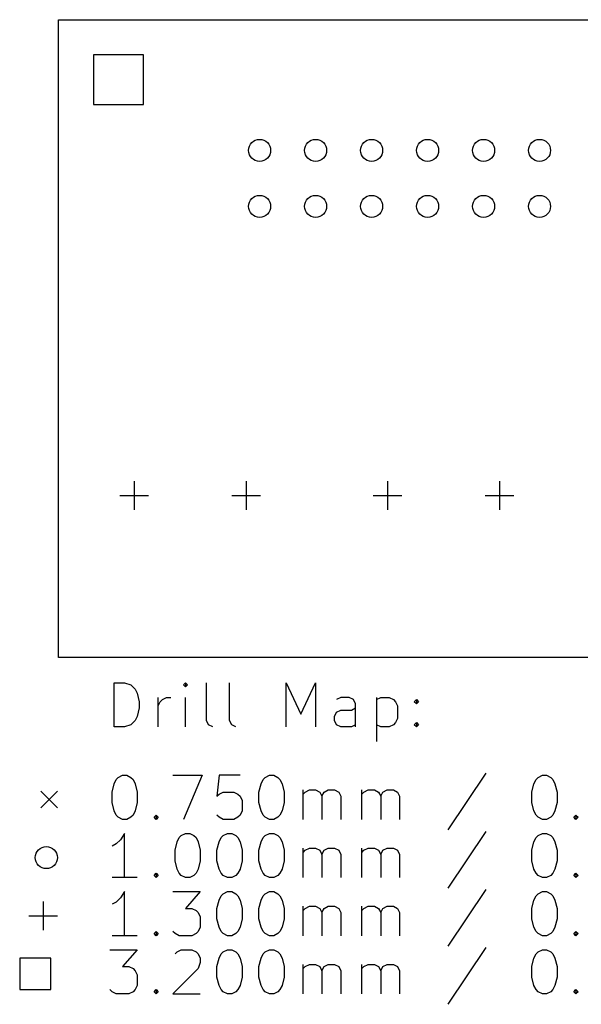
# Model space of a CAD drawing. Extents: x -1.5 to 50.4, y -15.8 to 29.2.
# Drawn here: x -1.53 to 23.94, y -15.48 to 29.23 of the extents above; entities that cross this region are included whole.
import ezdxf

# ---------------------------------------------------------------- set-up
doc = ezdxf.new("R2010")
doc.units = 0
doc.layers.add('BLACK', color=7, linetype='CONTINUOUS')

msp = doc.modelspace()

# ---------------------------------------------------------------- linework, layer by layer
at = {"layer": 'BLACK', "linetype": 'CONTINUOUS'}
for p, q in [((0.225, 29.225), (42.4, 29.225)), ((0.225, 0.275), (0.225, 29.225)), ((4.08138, 27.6314), (1.81862, 27.6314)), ((1.81862, 27.6314), (1.81862, 25.3686)), ((4.08138, 25.3686), (4.08138, 27.6314)), ((1.81862, 25.3686), (4.08138, 25.3686)), ((3.655, 8.27), (3.655, 6.97)), ((8.735, 8.27), (8.735, 6.97)), ((15.155, 8.27), (15.155, 6.97)), ((20.235, 8.27), (20.235, 6.97)), ((3.005, 7.62), (4.305, 7.62)), ((8.085, 7.62), (9.385, 7.62)), ((14.505, 7.62), (15.805, 7.62)), ((19.585, 7.62), (20.885, 7.62)), ((42.4, 0.275), (0.225, 0.275)), ((2.75119, -2.87976), (2.75119, -0.87976)), ((2.75119, -0.87976), (3.22738, -0.87976)), ((3.22738, -0.87976), (3.51309, -0.975)), ((5.98928, -0.87976), (5.89405, -0.975)), ((6.08452, -0.975), (5.98928, -0.87976)), ((5.98928, -0.87976), (5.98928, -1.07024)), ((6.94167, -2.59405), (6.94167, -0.87976)), ((7.98928, -2.59405), (7.98928, -0.87976)), ((10.5607, -2.87976), (10.5607, -0.87976)), ((10.5607, -0.87976), (11.2274, -2.30833)), ((11.2274, -2.30833), (11.894, -0.87976)), ((11.894, -0.87976), (11.894, -2.87976)), ((3.51309, -0.975), (3.70357, -1.16548)), ((3.70357, -1.16548), (3.79881, -1.35595)), ((5.89405, -0.975), (5.98928, -1.07024)), ((5.98928, -1.07024), (6.08452, -0.975)), ((3.79881, -1.35595), (3.89405, -1.7369)), ((3.89405, -1.7369), (3.89405, -2.02262)), ((4.75119, -2.87976), (4.75119, -1.54643)), ((4.75119, -1.92738), (4.84643, -1.7369)), ((4.84643, -1.7369), (4.94167, -1.64167)), ((4.94167, -1.64167), (5.13214, -1.54643)), ((5.13214, -1.54643), (5.32262, -1.54643)), ((5.98928, -2.87976), (5.98928, -1.54643)), ((13.0369, -1.54643), (12.8464, -1.64167)), ((13.4179, -1.54643), (13.0369, -1.54643)), ((13.6083, -1.64167), (13.4179, -1.54643)), ((13.7036, -1.83214), (13.6083, -1.64167)), ((14.656, -1.54643), (14.656, -3.54643)), ((14.656, -1.64167), (14.8464, -1.54643)), ((14.8464, -1.54643), (15.2274, -1.54643)), ((15.2274, -1.54643), (15.4179, -1.64167)), ((15.4179, -1.64167), (15.5131, -1.7369)), ((15.5131, -1.7369), (15.6083, -1.92738)), ((16.3702, -1.7369), (16.4655, -1.64167)), ((16.4655, -1.83214), (16.3702, -1.7369)), ((16.4655, -1.64167), (16.5607, -1.7369)), ((16.4655, -1.64167), (16.4655, -1.83214)), ((16.5607, -1.7369), (16.4655, -1.83214)), ((3.89405, -2.02262), (3.79881, -2.40357)), ((12.7512, -2.40357), (12.8464, -2.2131)), ((12.8464, -2.2131), (13.0369, -2.11786)), ((13.0369, -2.11786), (13.5131, -2.11786)), ((13.5131, -2.11786), (13.7036, -2.02262)), ((13.7036, -2.87976), (13.7036, -1.83214)), ((15.6083, -1.92738), (15.6083, -2.49881)), ((3.70357, -2.59405), (3.51309, -2.78452)), ((3.79881, -2.40357), (3.70357, -2.59405)), ((7.0369, -2.78452), (6.94167, -2.59405)), ((8.08452, -2.78452), (7.98928, -2.59405)), ((12.7512, -2.59405), (12.7512, -2.40357)), ((12.8464, -2.78452), (12.7512, -2.59405)), ((15.6083, -2.49881), (15.5131, -2.68928)), ((3.22738, -2.87976), (2.75119, -2.87976)), ((3.51309, -2.78452), (3.22738, -2.87976)), ((7.22738, -2.87976), (7.0369, -2.78452)), ((8.275, -2.87976), (8.08452, -2.78452)), ((13.0369, -2.87976), (12.8464, -2.78452)), ((13.5131, -2.87976), (13.0369, -2.87976)), ((13.7036, -2.78452), (13.5131, -2.87976)), ((14.8464, -2.87976), (14.656, -2.78452)), ((15.2274, -2.87976), (14.8464, -2.87976)), ((15.4179, -2.78452), (15.2274, -2.87976)), ((15.5131, -2.68928), (15.4179, -2.78452)), ((16.3702, -2.78452), (16.4655, -2.68928)), ((16.4655, -2.87976), (16.3702, -2.78452)), ((16.4655, -2.68928), (16.5607, -2.78452)), ((16.4655, -2.68928), (16.4655, -2.87976)), ((16.5607, -2.78452), (16.4655, -2.87976)), ((2.75119, -5.46071), (2.84643, -5.27024)), ((2.84643, -5.27024), (2.94167, -5.175)), ((2.94167, -5.175), (3.13214, -5.07976)), ((3.13214, -5.07976), (3.32262, -5.07976)), ((3.32262, -5.07976), (3.51309, -5.175)), ((3.51309, -5.175), (3.60833, -5.27024)), ((3.60833, -5.27024), (3.70357, -5.46071)), ((5.41786, -5.07976), (6.75119, -5.07976)), ((6.75119, -5.07976), (5.89405, -7.07976)), ((7.51309, -5.07976), (7.41786, -6.03214)), ((8.46548, -5.07976), (7.51309, -5.07976)), ((9.41786, -5.46071), (9.51309, -5.27024)), ((9.51309, -5.27024), (9.60833, -5.175)), ((9.60833, -5.175), (9.79881, -5.07976)), ((9.79881, -5.07976), (9.98928, -5.07976)), ((9.98928, -5.07976), (10.1798, -5.175)), ((10.1798, -5.175), (10.275, -5.27024)), ((10.275, -5.27024), (10.3702, -5.46071)), ((19.6083, -4.98452), (17.894, -7.55595)), ((21.7988, -5.46071), (21.894, -5.27024)), ((21.894, -5.27024), (21.9893, -5.175)), ((21.9893, -5.175), (22.1798, -5.07976)), ((22.1798, -5.07976), (22.3702, -5.07976)), ((22.3702, -5.07976), (22.5607, -5.175)), ((22.5607, -5.175), (22.656, -5.27024)), ((22.656, -5.27024), (22.7512, -5.46071)), ((-0.575, -5.8), (0.175, -6.55)), ((0.175, -5.8), (-0.575, -6.55)), ((2.65595, -5.84167), (2.75119, -5.46071)), ((3.70357, -5.46071), (3.79881, -5.84167)), ((9.32262, -5.84167), (9.41786, -5.46071)), ((10.3702, -5.46071), (10.4655, -5.84167)), ((11.3226, -7.07976), (11.3226, -5.74643)), ((11.4179, -5.84167), (11.6083, -5.74643)), ((11.6083, -5.74643), (11.894, -5.74643)), ((11.894, -5.74643), (12.0845, -5.84167)), ((12.275, -5.84167), (12.4655, -5.74643)), ((12.4655, -5.74643), (12.7512, -5.74643)), ((12.7512, -5.74643), (12.9417, -5.84167)), ((13.9893, -7.07976), (13.9893, -5.74643)), ((14.0845, -5.84167), (14.275, -5.74643)), ((14.275, -5.74643), (14.5607, -5.74643)), ((14.5607, -5.74643), (14.7512, -5.84167)), ((14.9417, -5.84167), (15.1321, -5.74643)), ((15.1321, -5.74643), (15.4179, -5.74643)), ((15.4179, -5.74643), (15.6083, -5.84167)), ((21.7036, -5.84167), (21.7988, -5.46071)), ((22.7512, -5.46071), (22.8464, -5.84167)), ((2.65595, -6.31786), (2.65595, -5.84167)), ((3.79881, -5.84167), (3.79881, -6.31786)), ((7.41786, -6.03214), (7.51309, -5.9369)), ((7.51309, -5.9369), (7.70357, -5.84167)), ((7.70357, -5.84167), (8.17976, -5.84167)), ((8.17976, -5.84167), (8.37024, -5.9369)), ((8.37024, -5.9369), (8.46548, -6.03214)), ((8.46548, -6.03214), (8.56071, -6.22262)), ((8.56071, -6.22262), (8.56071, -6.69881)), ((9.32262, -6.31786), (9.32262, -5.84167)), ((10.4655, -5.84167), (10.4655, -6.31786)), ((11.3226, -5.9369), (11.4179, -5.84167)), ((12.0845, -5.84167), (12.1798, -6.03214)), ((12.1798, -6.03214), (12.275, -5.84167)), ((12.1798, -6.03214), (12.1798, -7.07976)), ((12.9417, -5.84167), (13.0369, -6.03214)), ((13.0369, -6.03214), (13.0369, -7.07976)), ((13.9893, -5.9369), (14.0845, -5.84167)), ((14.7512, -5.84167), (14.8464, -6.03214)), ((14.8464, -6.03214), (14.9417, -5.84167)), ((14.8464, -6.03214), (14.8464, -7.07976)), ((15.6083, -5.84167), (15.7036, -6.03214)), ((15.7036, -6.03214), (15.7036, -7.07976)), ((21.7036, -6.31786), (21.7036, -5.84167)), ((22.8464, -5.84167), (22.8464, -6.31786)), ((2.75119, -6.69881), (2.65595, -6.31786)), ((2.84643, -6.88929), (2.75119, -6.69881)), ((3.70357, -6.69881), (3.60833, -6.88929)), ((3.79881, -6.31786), (3.70357, -6.69881)), ((8.56071, -6.69881), (8.46548, -6.88929)), ((9.41786, -6.69881), (9.32262, -6.31786)), ((9.51309, -6.88929), (9.41786, -6.69881)), ((10.3702, -6.69881), (10.275, -6.88929)), ((10.4655, -6.31786), (10.3702, -6.69881)), ((21.7988, -6.69881), (21.7036, -6.31786)), ((21.894, -6.88929), (21.7988, -6.69881)), ((22.7512, -6.69881), (22.656, -6.88929)), ((22.8464, -6.31786), (22.7512, -6.69881)), ((2.94167, -6.98452), (2.84643, -6.88929)), ((3.13214, -7.07976), (2.94167, -6.98452)), ((3.32262, -7.07976), (3.13214, -7.07976)), ((3.51309, -6.98452), (3.32262, -7.07976)), ((3.60833, -6.88929), (3.51309, -6.98452)), ((4.56071, -6.98452), (4.65595, -6.88929)), ((4.65595, -7.07976), (4.56071, -6.98452)), ((4.65595, -6.88929), (4.75119, -6.98452)), ((4.65595, -6.88929), (4.65595, -7.07976)), ((4.75119, -6.98452), (4.65595, -7.07976)), ((7.51309, -6.98452), (7.41786, -6.88929)), ((7.70357, -7.07976), (7.51309, -6.98452)), ((8.17976, -7.07976), (7.70357, -7.07976)), ((8.37024, -6.98452), (8.17976, -7.07976)), ((8.46548, -6.88929), (8.37024, -6.98452)), ((9.60833, -6.98452), (9.51309, -6.88929)), ((9.79881, -7.07976), (9.60833, -6.98452)), ((9.98928, -7.07976), (9.79881, -7.07976)), ((10.1798, -6.98452), (9.98928, -7.07976)), ((10.275, -6.88929), (10.1798, -6.98452)), ((21.9893, -6.98452), (21.894, -6.88929)), ((22.1798, -7.07976), (21.9893, -6.98452)), ((22.3702, -7.07976), (22.1798, -7.07976)), ((22.5607, -6.98452), (22.3702, -7.07976)), ((22.656, -6.88929), (22.5607, -6.98452)), ((23.6083, -6.98452), (23.7036, -6.88929)), ((23.7036, -7.07976), (23.6083, -6.98452)), ((23.7036, -6.88929), (23.7988, -6.98452)), ((23.7036, -6.88929), (23.7036, -7.07976)), ((23.7988, -6.98452), (23.7036, -7.07976)), ((3.0369, -8.00548), (2.84643, -8.19595)), ((3.22738, -7.71976), (3.0369, -8.00548)), ((3.22738, -9.71976), (3.22738, -7.71976)), ((5.60833, -8.10071), (5.70357, -7.91024)), ((5.70357, -7.91024), (5.79881, -7.815)), ((5.79881, -7.815), (5.98928, -7.71976)), ((5.98928, -7.71976), (6.17976, -7.71976)), ((6.17976, -7.71976), (6.37024, -7.815)), ((6.37024, -7.815), (6.46548, -7.91024)), ((6.46548, -7.91024), (6.56071, -8.10071)), ((7.51309, -8.10071), (7.60833, -7.91024)), ((7.60833, -7.91024), (7.70357, -7.815)), ((7.70357, -7.815), (7.89405, -7.71976)), ((7.89405, -7.71976), (8.08452, -7.71976)), ((8.08452, -7.71976), (8.275, -7.815)), ((8.275, -7.815), (8.37024, -7.91024)), ((8.37024, -7.91024), (8.46548, -8.10071)), ((9.41786, -8.10071), (9.51309, -7.91024)), ((9.51309, -7.91024), (9.60833, -7.815)), ((9.60833, -7.815), (9.79881, -7.71976)), ((9.79881, -7.71976), (9.98928, -7.71976)), ((9.98928, -7.71976), (10.1798, -7.815)), ((10.1798, -7.815), (10.275, -7.91024)), ((10.275, -7.91024), (10.3702, -8.10071)), ((19.6083, -7.62452), (17.894, -10.196)), ((21.7988, -8.10071), (21.894, -7.91024)), ((21.894, -7.91024), (21.9893, -7.815)), ((21.9893, -7.815), (22.1798, -7.71976)), ((22.1798, -7.71976), (22.3702, -7.71976)), ((22.3702, -7.71976), (22.5607, -7.815)), ((22.5607, -7.815), (22.656, -7.91024)), ((22.656, -7.91024), (22.7512, -8.10071)), ((2.84643, -8.19595), (2.65595, -8.29119)), ((5.51309, -8.48167), (5.60833, -8.10071)), ((5.51309, -8.95786), (5.51309, -8.48167)), ((6.56071, -8.10071), (6.65595, -8.48167)), ((6.65595, -8.48167), (6.65595, -8.95786)), ((7.41786, -8.48167), (7.51309, -8.10071)), ((7.41786, -8.95786), (7.41786, -8.48167)), ((8.46548, -8.10071), (8.56071, -8.48167)), ((8.56071, -8.48167), (8.56071, -8.95786)), ((9.32262, -8.48167), (9.41786, -8.10071)), ((9.32262, -8.95786), (9.32262, -8.48167)), ((10.3702, -8.10071), (10.4655, -8.48167)), ((10.4655, -8.48167), (10.4655, -8.95786)), ((11.3226, -9.71976), (11.3226, -8.38643)), ((11.3226, -8.5769), (11.4179, -8.48167)), ((11.4179, -8.48167), (11.6083, -8.38643)), ((11.6083, -8.38643), (11.894, -8.38643)), ((11.894, -8.38643), (12.0845, -8.48167)), ((12.0845, -8.48167), (12.1798, -8.67214)), ((12.1798, -8.67214), (12.275, -8.48167)), ((12.275, -8.48167), (12.4655, -8.38643)), ((12.4655, -8.38643), (12.7512, -8.38643)), ((12.7512, -8.38643), (12.9417, -8.48167)), ((12.9417, -8.48167), (13.0369, -8.67214)), ((13.9893, -9.71976), (13.9893, -8.38643)), ((13.9893, -8.5769), (14.0845, -8.48167)), ((14.0845, -8.48167), (14.275, -8.38643)), ((14.275, -8.38643), (14.5607, -8.38643)), ((14.5607, -8.38643), (14.7512, -8.48167)), ((14.7512, -8.48167), (14.8464, -8.67214)), ((14.8464, -8.67214), (14.9417, -8.48167)), ((14.9417, -8.48167), (15.1321, -8.38643)), ((15.1321, -8.38643), (15.4179, -8.38643)), ((15.4179, -8.38643), (15.6083, -8.48167)), ((15.6083, -8.48167), (15.7036, -8.67214)), ((21.7036, -8.48167), (21.7988, -8.10071)), ((21.7036, -8.95786), (21.7036, -8.48167)), ((22.7512, -8.10071), (22.8464, -8.48167)), ((22.8464, -8.48167), (22.8464, -8.95786)), ((12.1798, -8.67214), (12.1798, -9.71976)), ((13.0369, -8.67214), (13.0369, -9.71976)), ((14.8464, -8.67214), (14.8464, -9.71976)), ((15.7036, -8.67214), (15.7036, -9.71976)), ((5.60833, -9.33881), (5.51309, -8.95786)), ((5.70357, -9.52928), (5.60833, -9.33881)), ((6.56071, -9.33881), (6.46548, -9.52928)), ((6.65595, -8.95786), (6.56071, -9.33881)), ((7.51309, -9.33881), (7.41786, -8.95786)), ((7.60833, -9.52928), (7.51309, -9.33881)), ((8.46548, -9.33881), (8.37024, -9.52928)), ((8.56071, -8.95786), (8.46548, -9.33881)), ((9.41786, -9.33881), (9.32262, -8.95786)), ((9.51309, -9.52928), (9.41786, -9.33881)), ((10.3702, -9.33881), (10.275, -9.52928)), ((10.4655, -8.95786), (10.3702, -9.33881)), ((21.7988, -9.33881), (21.7036, -8.95786)), ((21.894, -9.52928), (21.7988, -9.33881)), ((22.7512, -9.33881), (22.656, -9.52928)), ((22.8464, -8.95786), (22.7512, -9.33881)), ((3.79881, -9.71976), (2.65595, -9.71976)), ((4.56071, -9.62452), (4.65595, -9.52928)), ((4.65595, -9.71976), (4.56071, -9.62452)), ((4.65595, -9.52928), (4.75119, -9.62452)), ((4.65595, -9.52928), (4.65595, -9.71976)), ((4.75119, -9.62452), (4.65595, -9.71976)), ((5.79881, -9.62452), (5.70357, -9.52928)), ((5.98928, -9.71976), (5.79881, -9.62452)), ((6.17976, -9.71976), (5.98928, -9.71976)), ((6.37024, -9.62452), (6.17976, -9.71976)), ((6.46548, -9.52928), (6.37024, -9.62452)), ((7.70357, -9.62452), (7.60833, -9.52928)), ((7.89405, -9.71976), (7.70357, -9.62452)), ((8.08452, -9.71976), (7.89405, -9.71976)), ((8.275, -9.62452), (8.08452, -9.71976)), ((8.37024, -9.52928), (8.275, -9.62452)), ((9.60833, -9.62452), (9.51309, -9.52928)), ((9.79881, -9.71976), (9.60833, -9.62452)), ((9.98928, -9.71976), (9.79881, -9.71976)), ((10.1798, -9.62452), (9.98928, -9.71976)), ((10.275, -9.52928), (10.1798, -9.62452)), ((21.9893, -9.62452), (21.894, -9.52928)), ((22.1798, -9.71976), (21.9893, -9.62452)), ((22.3702, -9.71976), (22.1798, -9.71976)), ((22.5607, -9.62452), (22.3702, -9.71976)), ((22.656, -9.52928), (22.5607, -9.62452)), ((23.6083, -9.62452), (23.7036, -9.52928)), ((23.7036, -9.71976), (23.6083, -9.62452)), ((23.7036, -9.52928), (23.7988, -9.62452)), ((23.7036, -9.52928), (23.7036, -9.71976)), ((23.7988, -9.62452), (23.7036, -9.71976)), ((19.6083, -10.2645), (17.894, -12.836)), ((3.0369, -10.6455), (2.84643, -10.836)), ((3.22738, -10.3598), (3.0369, -10.6455)), ((3.22738, -12.3598), (3.22738, -10.3598)), ((5.41786, -10.3598), (6.65595, -10.3598)), ((6.65595, -10.3598), (5.98928, -11.1217)), ((7.51309, -10.7407), (7.60833, -10.5502)), ((7.60833, -10.5502), (7.70357, -10.455)), ((7.70357, -10.455), (7.89405, -10.3598)), ((7.89405, -10.3598), (8.08452, -10.3598)), ((8.08452, -10.3598), (8.275, -10.455)), ((8.275, -10.455), (8.37024, -10.5502)), ((8.37024, -10.5502), (8.46548, -10.7407)), ((9.41786, -10.7407), (9.51309, -10.5502)), ((9.51309, -10.5502), (9.60833, -10.455)), ((9.60833, -10.455), (9.79881, -10.3598)), ((9.79881, -10.3598), (9.98928, -10.3598)), ((9.98928, -10.3598), (10.1798, -10.455)), ((10.1798, -10.455), (10.275, -10.5502)), ((10.275, -10.5502), (10.3702, -10.7407)), ((21.7988, -10.7407), (21.894, -10.5502)), ((21.894, -10.5502), (21.9893, -10.455)), ((21.9893, -10.455), (22.1798, -10.3598)), ((22.1798, -10.3598), (22.3702, -10.3598)), ((22.3702, -10.3598), (22.5607, -10.455)), ((22.5607, -10.455), (22.656, -10.5502)), ((22.656, -10.5502), (22.7512, -10.7407)), ((-0.475, -10.805), (-0.475, -12.105)), ((2.84643, -10.836), (2.65595, -10.9312)), ((5.98928, -11.1217), (6.275, -11.1217)), ((6.275, -11.1217), (6.46548, -11.2169)), ((7.41786, -11.1217), (7.51309, -10.7407)), ((7.41786, -11.5979), (7.41786, -11.1217)), ((8.46548, -10.7407), (8.56071, -11.1217)), ((8.56071, -11.1217), (8.56071, -11.5979)), ((9.32262, -11.1217), (9.41786, -10.7407)), ((9.32262, -11.5979), (9.32262, -11.1217)), ((10.3702, -10.7407), (10.4655, -11.1217)), ((10.4655, -11.1217), (10.4655, -11.5979)), ((11.3226, -12.3598), (11.3226, -11.0264)), ((11.3226, -11.2169), (11.4179, -11.1217)), ((11.4179, -11.1217), (11.6083, -11.0264)), ((11.6083, -11.0264), (11.894, -11.0264)), ((11.894, -11.0264), (12.0845, -11.1217)), ((12.0845, -11.1217), (12.1798, -11.3121)), ((12.1798, -11.3121), (12.275, -11.1217)), ((12.275, -11.1217), (12.4655, -11.0264)), ((12.4655, -11.0264), (12.7512, -11.0264)), ((12.7512, -11.0264), (12.9417, -11.1217)), ((12.9417, -11.1217), (13.0369, -11.3121)), ((13.9893, -12.3598), (13.9893, -11.0264)), ((13.9893, -11.2169), (14.0845, -11.1217)), ((14.0845, -11.1217), (14.275, -11.0264)), ((14.275, -11.0264), (14.5607, -11.0264)), ((14.5607, -11.0264), (14.7512, -11.1217)), ((14.7512, -11.1217), (14.8464, -11.3121)), ((14.8464, -11.3121), (14.9417, -11.1217)), ((14.9417, -11.1217), (15.1321, -11.0264)), ((15.1321, -11.0264), (15.4179, -11.0264)), ((15.4179, -11.0264), (15.6083, -11.1217)), ((15.6083, -11.1217), (15.7036, -11.3121)), ((21.7036, -11.1217), (21.7988, -10.7407)), ((21.7036, -11.5979), (21.7036, -11.1217)), ((22.7512, -10.7407), (22.8464, -11.1217)), ((22.8464, -11.1217), (22.8464, -11.5979)), ((-1.125, -11.455), (0.175, -11.455)), ((6.46548, -11.2169), (6.56071, -11.3121)), ((6.56071, -11.3121), (6.65595, -11.5026)), ((6.65595, -11.5026), (6.65595, -11.9788)), ((7.51309, -11.9788), (7.41786, -11.5979)), ((8.56071, -11.5979), (8.46548, -11.9788)), ((9.41786, -11.9788), (9.32262, -11.5979)), ((10.4655, -11.5979), (10.3702, -11.9788)), ((12.1798, -11.3121), (12.1798, -12.3598)), ((13.0369, -11.3121), (13.0369, -12.3598)), ((14.8464, -11.3121), (14.8464, -12.3598)), ((15.7036, -11.3121), (15.7036, -12.3598)), ((21.7988, -11.9788), (21.7036, -11.5979)), ((22.8464, -11.5979), (22.7512, -11.9788)), ((6.65595, -11.9788), (6.56071, -12.1693)), ((7.60833, -12.1693), (7.51309, -11.9788)), ((8.46548, -11.9788), (8.37024, -12.1693)), ((9.51309, -12.1693), (9.41786, -11.9788)), ((10.3702, -11.9788), (10.275, -12.1693)), ((21.894, -12.1693), (21.7988, -11.9788)), ((22.7512, -11.9788), (22.656, -12.1693)), ((3.79881, -12.3598), (2.65595, -12.3598)), ((4.56071, -12.2645), (4.65595, -12.1693)), ((4.65595, -12.3598), (4.56071, -12.2645)), ((4.65595, -12.1693), (4.75119, -12.2645)), ((4.65595, -12.1693), (4.65595, -12.3598)), ((4.75119, -12.2645), (4.65595, -12.3598)), ((5.51309, -12.2645), (5.41786, -12.1693)), ((5.70357, -12.3598), (5.51309, -12.2645)), ((6.275, -12.3598), (5.70357, -12.3598)), ((6.46548, -12.2645), (6.275, -12.3598)), ((6.56071, -12.1693), (6.46548, -12.2645)), ((7.70357, -12.2645), (7.60833, -12.1693)), ((7.89405, -12.3598), (7.70357, -12.2645)), ((8.08452, -12.3598), (7.89405, -12.3598)), ((8.275, -12.2645), (8.08452, -12.3598)), ((8.37024, -12.1693), (8.275, -12.2645)), ((9.60833, -12.2645), (9.51309, -12.1693)), ((9.79881, -12.3598), (9.60833, -12.2645)), ((9.98928, -12.3598), (9.79881, -12.3598)), ((10.1798, -12.2645), (9.98928, -12.3598)), ((10.275, -12.1693), (10.1798, -12.2645)), ((21.9893, -12.2645), (21.894, -12.1693)), ((22.1798, -12.3598), (21.9893, -12.2645)), ((22.3702, -12.3598), (22.1798, -12.3598)), ((22.5607, -12.2645), (22.3702, -12.3598)), ((22.656, -12.1693), (22.5607, -12.2645)), ((23.6083, -12.2645), (23.7036, -12.1693)), ((23.7036, -12.3598), (23.6083, -12.2645)), ((23.7036, -12.1693), (23.7988, -12.2645)), ((23.7036, -12.1693), (23.7036, -12.3598)), ((23.7988, -12.2645), (23.7036, -12.3598)), ((19.6083, -12.9045), (17.894, -15.476)), ((-0.11789, -13.3879), (-1.53211, -13.3879)), ((-1.53211, -13.3879), (-1.53211, -14.8021)), ((-0.11789, -14.8021), (-0.11789, -13.3879)), ((2.56071, -12.9998), (3.79881, -12.9998)), ((3.79881, -12.9998), (3.13214, -13.7617)), ((5.51309, -13.1902), (5.60833, -13.095)), ((5.60833, -13.095), (5.79881, -12.9998)), ((5.79881, -12.9998), (6.275, -12.9998)), ((6.275, -12.9998), (6.46548, -13.095)), ((6.46548, -13.095), (6.56071, -13.1902)), ((6.56071, -13.1902), (6.65595, -13.3807)), ((6.65595, -13.3807), (6.65595, -13.5712)), ((7.41786, -13.7617), (7.51309, -13.3807)), ((7.51309, -13.3807), (7.60833, -13.1902)), ((7.60833, -13.1902), (7.70357, -13.095)), ((7.70357, -13.095), (7.89405, -12.9998)), ((7.89405, -12.9998), (8.08452, -12.9998)), ((8.08452, -12.9998), (8.275, -13.095)), ((8.275, -13.095), (8.37024, -13.1902)), ((8.37024, -13.1902), (8.46548, -13.3807)), ((8.46548, -13.3807), (8.56071, -13.7617)), ((9.32262, -13.7617), (9.41786, -13.3807)), ((9.41786, -13.3807), (9.51309, -13.1902)), ((9.51309, -13.1902), (9.60833, -13.095)), ((9.60833, -13.095), (9.79881, -12.9998)), ((9.79881, -12.9998), (9.98928, -12.9998)), ((9.98928, -12.9998), (10.1798, -13.095)), ((10.1798, -13.095), (10.275, -13.1902)), ((10.275, -13.1902), (10.3702, -13.3807)), ((10.3702, -13.3807), (10.4655, -13.7617)), ((21.7036, -13.7617), (21.7988, -13.3807)), ((21.7988, -13.3807), (21.894, -13.1902)), ((21.894, -13.1902), (21.9893, -13.095)), ((21.9893, -13.095), (22.1798, -12.9998)), ((22.1798, -12.9998), (22.3702, -12.9998)), ((22.3702, -12.9998), (22.5607, -13.095)), ((22.5607, -13.095), (22.656, -13.1902)), ((22.656, -13.1902), (22.7512, -13.3807)), ((22.7512, -13.3807), (22.8464, -13.7617)), ((3.13214, -13.7617), (3.41786, -13.7617)), ((3.41786, -13.7617), (3.60833, -13.8569)), ((3.60833, -13.8569), (3.70357, -13.9521)), ((6.56071, -13.8569), (5.41786, -14.9998)), ((6.65595, -13.5712), (6.56071, -13.8569)), ((7.41786, -14.2379), (7.41786, -13.7617)), ((8.56071, -13.7617), (8.56071, -14.2379)), ((9.32262, -14.2379), (9.32262, -13.7617)), ((10.4655, -13.7617), (10.4655, -14.2379)), ((11.3226, -14.9998), (11.3226, -13.6664)), ((11.3226, -13.8569), (11.4179, -13.7617)), ((11.4179, -13.7617), (11.6083, -13.6664)), ((11.6083, -13.6664), (11.894, -13.6664)), ((11.894, -13.6664), (12.0845, -13.7617)), ((12.0845, -13.7617), (12.1798, -13.9521)), ((12.1798, -13.9521), (12.275, -13.7617)), ((12.275, -13.7617), (12.4655, -13.6664)), ((12.4655, -13.6664), (12.7512, -13.6664)), ((12.7512, -13.6664), (12.9417, -13.7617)), ((12.9417, -13.7617), (13.0369, -13.9521)), ((13.9893, -14.9998), (13.9893, -13.6664)), ((13.9893, -13.8569), (14.0845, -13.7617)), ((14.0845, -13.7617), (14.275, -13.6664)), ((14.275, -13.6664), (14.5607, -13.6664)), ((14.5607, -13.6664), (14.7512, -13.7617)), ((14.7512, -13.7617), (14.8464, -13.9521)), ((14.8464, -13.9521), (14.9417, -13.7617)), ((14.9417, -13.7617), (15.1321, -13.6664)), ((15.1321, -13.6664), (15.4179, -13.6664)), ((15.4179, -13.6664), (15.6083, -13.7617)), ((15.6083, -13.7617), (15.7036, -13.9521)), ((21.7036, -14.2379), (21.7036, -13.7617)), ((22.8464, -13.7617), (22.8464, -14.2379)), ((3.70357, -13.9521), (3.79881, -14.1426)), ((3.79881, -14.1426), (3.79881, -14.6188)), ((7.51309, -14.6188), (7.41786, -14.2379)), ((8.56071, -14.2379), (8.46548, -14.6188)), ((9.41786, -14.6188), (9.32262, -14.2379)), ((10.4655, -14.2379), (10.3702, -14.6188)), ((12.1798, -13.9521), (12.1798, -14.9998)), ((13.0369, -13.9521), (13.0369, -14.9998)), ((14.8464, -13.9521), (14.8464, -14.9998)), ((15.7036, -13.9521), (15.7036, -14.9998)), ((21.7988, -14.6188), (21.7036, -14.2379)), ((22.8464, -14.2379), (22.7512, -14.6188)), ((3.79881, -14.6188), (3.70357, -14.8093)), ((7.60833, -14.8093), (7.51309, -14.6188)), ((8.46548, -14.6188), (8.37024, -14.8093)), ((9.51309, -14.8093), (9.41786, -14.6188)), ((10.3702, -14.6188), (10.275, -14.8093)), ((21.894, -14.8093), (21.7988, -14.6188)), ((22.7512, -14.6188), (22.656, -14.8093)), ((-1.53211, -14.8021), (-0.11789, -14.8021)), ((2.65595, -14.9045), (2.56071, -14.8093)), ((2.84643, -14.9998), (2.65595, -14.9045)), ((3.41786, -14.9998), (2.84643, -14.9998)), ((3.60833, -14.9045), (3.41786, -14.9998)), ((3.70357, -14.8093), (3.60833, -14.9045)), ((4.56071, -14.9045), (4.65595, -14.8093)), ((4.65595, -14.9998), (4.56071, -14.9045)), ((4.65595, -14.8093), (4.75119, -14.9045)), ((4.65595, -14.8093), (4.65595, -14.9998)), ((4.75119, -14.9045), (4.65595, -14.9998)), ((5.41786, -14.9998), (6.65595, -14.9998)), ((7.70357, -14.9045), (7.60833, -14.8093)), ((7.89405, -14.9998), (7.70357, -14.9045)), ((8.08452, -14.9998), (7.89405, -14.9998)), ((8.275, -14.9045), (8.08452, -14.9998)), ((8.37024, -14.8093), (8.275, -14.9045)), ((9.60833, -14.9045), (9.51309, -14.8093)), ((9.79881, -14.9998), (9.60833, -14.9045)), ((9.98928, -14.9998), (9.79881, -14.9998)), ((10.1798, -14.9045), (9.98928, -14.9998)), ((10.275, -14.8093), (10.1798, -14.9045)), ((21.9893, -14.9045), (21.894, -14.8093)), ((22.1798, -14.9998), (21.9893, -14.9045)), ((22.3702, -14.9998), (22.1798, -14.9998)), ((22.5607, -14.9045), (22.3702, -14.9998)), ((22.656, -14.8093), (22.5607, -14.9045)), ((23.6083, -14.9045), (23.7036, -14.8093)), ((23.7036, -14.9998), (23.6083, -14.9045)), ((23.7036, -14.8093), (23.7988, -14.9045)), ((23.7036, -14.8093), (23.7036, -14.9998)), ((23.7988, -14.9045), (23.7036, -14.9998))]:
    msp.add_line(p, q, dxfattribs=at)
at = {"layer": 'BLACK'}
for centre in [(9.35, 23.29), (11.89, 23.29), (14.43, 23.29), (16.97, 23.29), (19.51, 23.29), (22.05, 23.29), (9.35, 20.75), (11.89, 20.75), (14.43, 20.75), (16.97, 20.75), (19.51, 20.75), (22.05, 20.75), (-0.325, -8.815)]:
    msp.add_circle(centre, 0.5, dxfattribs=at)

doc.saveas('drawing.dxf')
